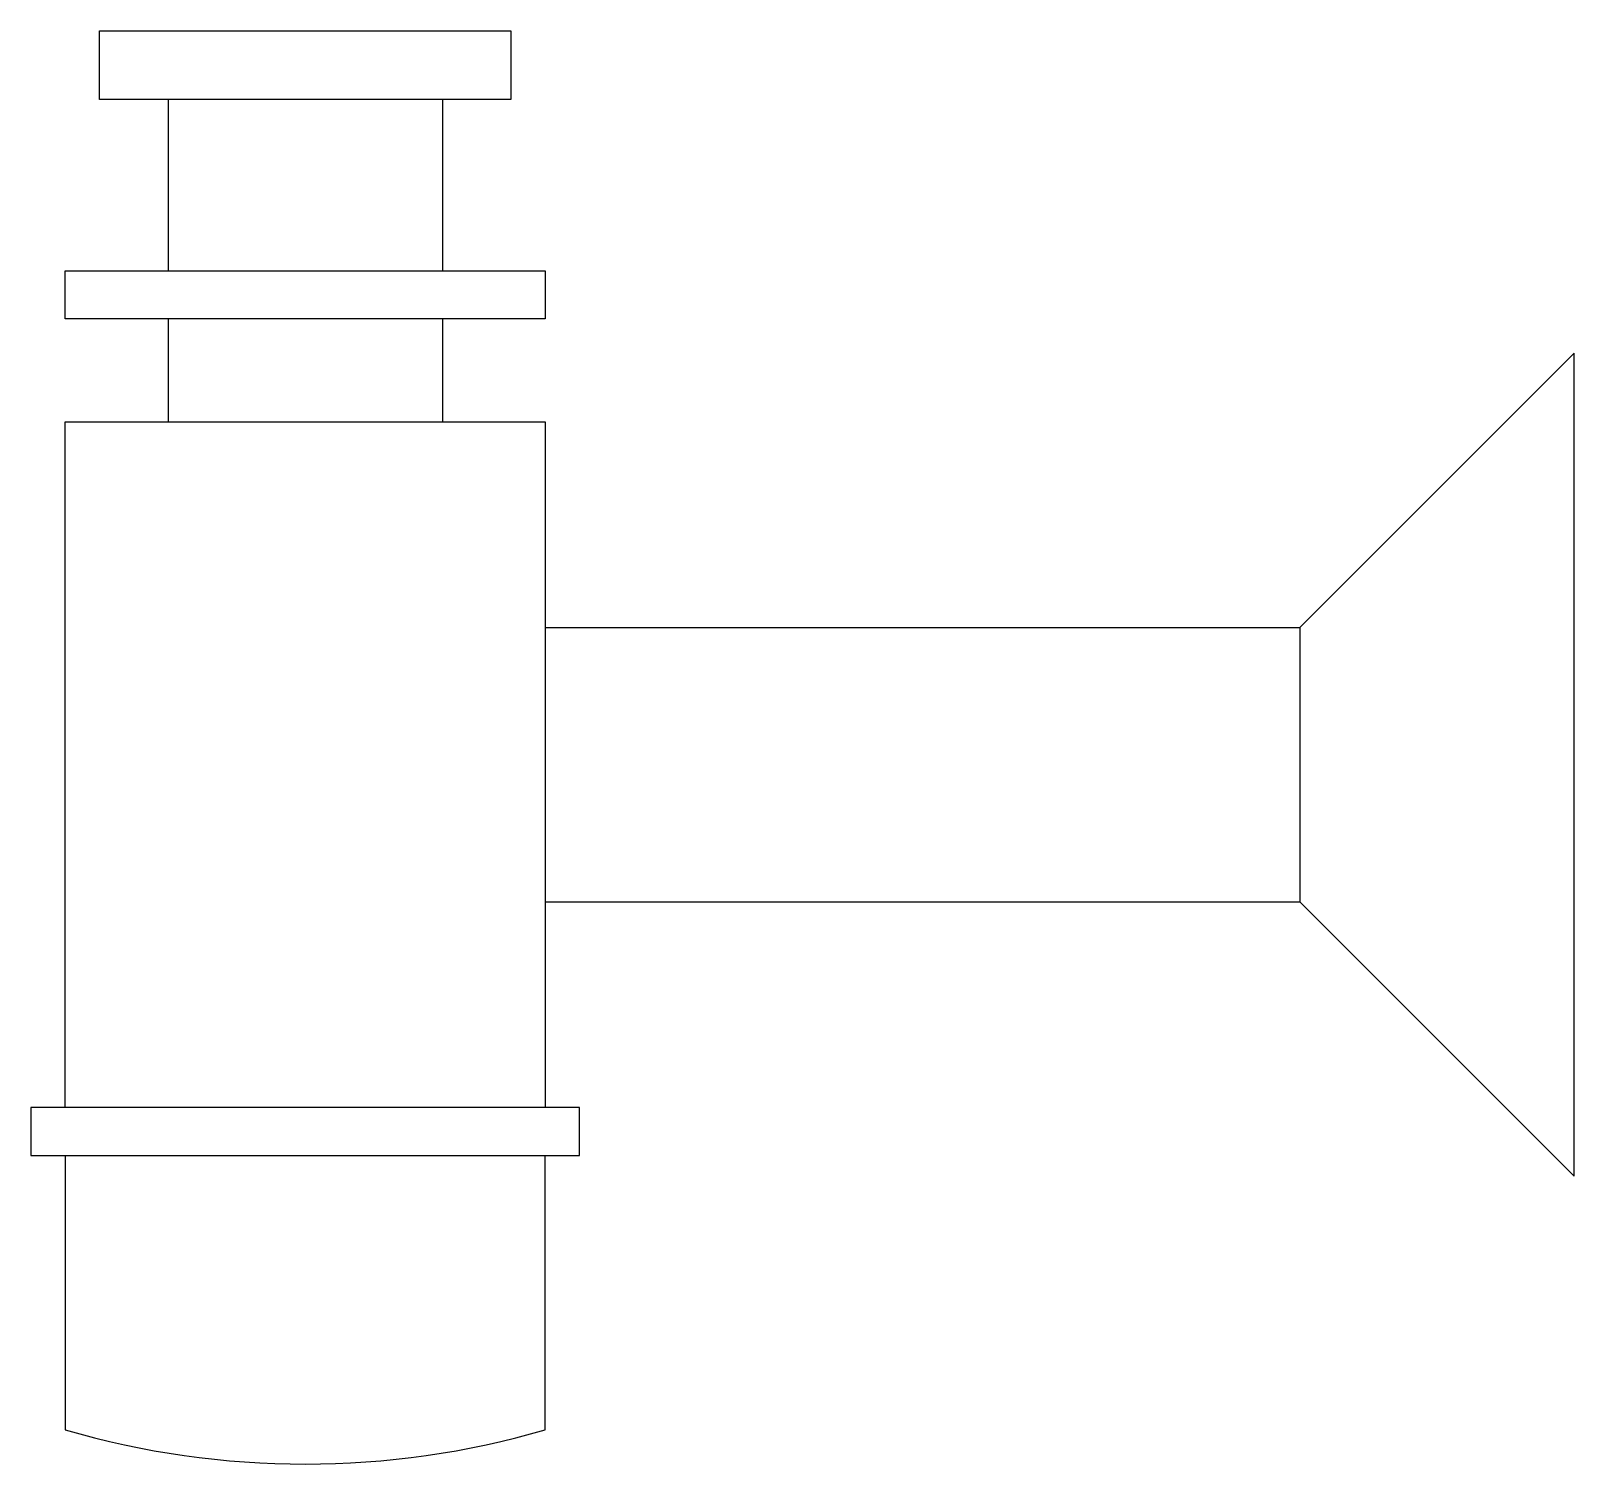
# Model space of a CAD drawing. Extents: x -858.883 to -858.658, y 498.459 to 498.668.
import ezdxf

# ---------------------------------------------------------------- set-up
doc = ezdxf.new("R2010")
doc.units = 0
doc.header["$LTSCALE"] = 50
doc.header["$MEASUREMENT"] = 0
doc.layers.add('A-PECAS', color=2, linetype='CONTINUOUS')

msp = doc.modelspace()

# ---------------------------------------------------------------- linework, layer by layer
at = {"layer": 'A-PECAS'}
for p, q in [((-858.86281, 498.65753), (-858.86281, 498.63253)), ((-858.82281, 498.65753), (-858.82281, 498.63253)), ((-858.86281, 498.62553), (-858.86281, 498.61053)), ((-858.82281, 498.62553), (-858.82281, 498.61053)), ((-858.80781, 498.58053), (-858.69781, 498.58053)), ((-858.80781, 498.54053), (-858.69781, 498.54053))]:
    msp.add_line(p, q, dxfattribs=at)
for points in [[(-858.87281, 498.66753), (-858.81281, 498.66753), (-858.81281, 498.65753), (-858.87281, 498.65753)], [(-858.87781, 498.62553), (-858.87781, 498.63253), (-858.80781, 498.63253), (-858.80781, 498.62553)], [(-858.69781, 498.54053), (-858.65781, 498.50053), (-858.65781, 498.62053), (-858.69781, 498.58053)], [(-858.88281, 498.50353), (-858.80281, 498.50353), (-858.80281, 498.51053), (-858.88281, 498.51053)]]:
    msp.add_lwpolyline(points, close=True, dxfattribs=at)
msp.add_lwpolyline([(-858.87781, 498.51053), (-858.87781, 498.61053), (-858.80781, 498.61053), (-858.80781, 498.51053)], dxfattribs=at)
msp.add_lwpolyline([(-858.87781, 498.50353), (-858.87781, 498.46353, 0.142857), (-858.80781, 498.46353), (-858.80781, 498.50353)], format="xyb", dxfattribs=at)

doc.saveas('drawing.dxf')
